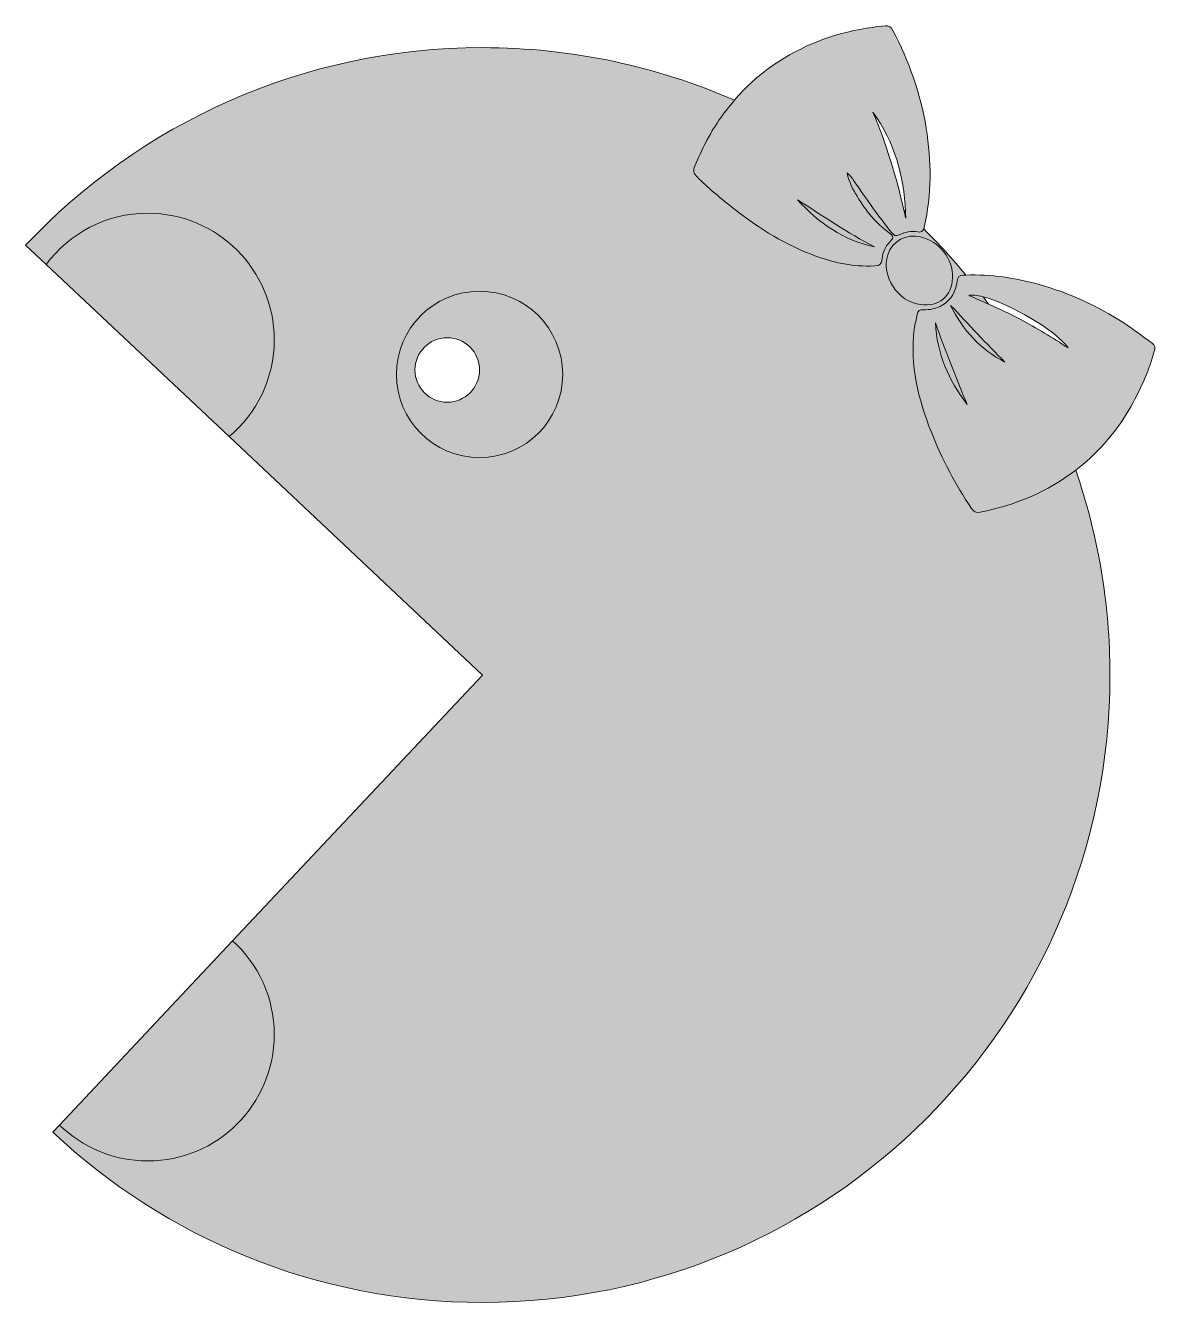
# Model space of a CAD drawing. Header units: inches. Extents: x 16.5 to 83.1, y -87.6 to -12.4.
import ezdxf

# ---------------------------------------------------------------- set-up
doc = ezdxf.new("R2010")
doc.units = ezdxf.units.IN
doc.header["$MEASUREMENT"] = 0
doc.layers.add('Layer 1', color=7, linetype='Continuous')

# ---------------------------------------------------------------- blocks, each defined once
blk = doc.blocks.new('block 2')
at = {"layer": 'Layer 1', "true_color": 0xed1c24}
h = blk.add_hatch(color=240, dxfattribs=at)
h.dxf.hatch_style = 2
edge = h.paths.add_edge_path()
edge.add_spline(control_points=[(55.976, -20.629), (55.859, -20.897), (55.895, -21.087), (56.126, -21.306), (56.74, -21.889), (57.373, -22.448), (58.036, -22.973), (59.507, -24.142), (61.069, -25.158), (62.827, -25.843), (64.031, -26.311), (65.27, -26.599), (66.578, -26.522), (66.873, -26.505), (67.002, -26.417), (67.012, -26.11), (67.024, -25.7), (67.233, -25.351), (67.506, -25.069), (67.706, -24.863), (67.665, -24.761), (67.466, -24.615), (66.663, -24.025), (66.04, -23.269), (65.531, -22.422), (65.29, -22.021), (65.067, -21.601), (64.95, -21.049), (65.175, -21.239), (65.273, -21.409), (65.384, -21.57), (66.089, -22.589), (66.797, -23.606), (67.574, -24.574), (67.706, -24.739), (67.826, -24.78), (68.021, -24.689), (68.365, -24.529), (68.733, -24.46), (69.109, -24.526), (69.307, -24.561), (69.404, -24.498), (69.46, -24.352), (69.472, -24.321), (69.484, -24.291), (69.493, -24.251), (69.925, -22.309), (69.925, -20.359), (69.607, -18.403), (69.278, -16.376), (68.591, -14.471), (67.643, -12.654), (67.536, -12.447), (67.411, -12.367), (67.181, -12.39), (66.688, -12.441), (66.196, -12.5), (65.708, -12.591), (63.738, -12.959), (61.932, -13.725), (60.312, -14.896), (59.562, -15.438), (58.903, -16.074), (58.308, -16.771), (57.985, -17.147), (57.676, -17.537), (57.394, -17.95), (56.819, -18.789), (56.382, -19.7), (55.976, -20.629)], knot_values=[0, 0, 0, 0, 1, 1, 1, 2, 2, 2, 3, 3, 3, 4, 4, 4, 5, 5, 5, 6, 6, 6, 7, 7, 7, 8, 8, 8, 9, 9, 9, 10, 10, 10, 11, 11, 11, 12, 12, 12, 13, 13, 13, 14, 14, 14, 15, 15, 15, 16, 16, 16, 17, 17, 17, 18, 18, 18, 19, 19, 19, 20, 20, 20, 21, 21, 21, 22, 22, 22, 23, 23, 23, 23], degree=3, periodic=1)
edge = h.paths.add_edge_path()
edge.add_spline(control_points=[(68.387, -23.331), (68.391, -23.456), (68.4, -23.58), (68.402, -23.706), (68.368, -23.553), (68.331, -23.4), (68.296, -23.248), (67.839, -21.275), (67.26, -19.339), (66.468, -17.469), (67.732, -19.231), (68.307, -21.204), (68.387, -23.331)], knot_values=[0, 0, 0, 0, 1, 1, 1, 2, 2, 2, 3, 3, 3, 4, 4, 4, 4], degree=3, periodic=1)
edge = h.paths.add_edge_path()
edge.add_spline(control_points=[(66.563, -25.408), (64.729, -25.027), (63.284, -23.989), (62.025, -22.642), (63.53, -23.574), (64.983, -24.589), (66.563, -25.408)], knot_values=[0, 0, 0, 0, 1, 1, 1, 2, 2, 2, 2], degree=3, periodic=1)
at = {"layer": 'Layer 1', "true_color": 0xfff100}
h = blk.add_hatch(color=2, dxfattribs=at)
h.dxf.hatch_style = 2
edge = h.paths.add_edge_path()
edge.add_spline(control_points=[(72.274, -40.811), (71.326, -39.401), (70.534, -37.907), (69.91, -36.328), (69.14, -34.376), (68.634, -32.376), (68.906, -30.251), (68.944, -29.955), (69.026, -29.665), (69.081, -29.371), (69.117, -29.176), (69.215, -29.098), (69.423, -29.107), (69.821, -29.125), (70.204, -29.055), (70.553, -28.845), (71.091, -28.521), (71.361, -28.026), (71.428, -27.424), (71.457, -27.16), (71.559, -27.081), (71.813, -27.069), (71.858, -27.067), (71.902, -27.068), (71.946, -27.067), (71.163, -26.121), (70.332, -25.215), (69.46, -24.352), (69.404, -24.498), (69.307, -24.561), (69.109, -24.526), (68.733, -24.46), (68.365, -24.529), (68.021, -24.689), (67.826, -24.78), (67.706, -24.739), (67.574, -24.574), (66.797, -23.606), (66.089, -22.589), (65.384, -21.57), (65.273, -21.409), (65.175, -21.239), (64.95, -21.049), (65.067, -21.601), (65.29, -22.021), (65.531, -22.422), (66.04, -23.269), (66.663, -24.025), (67.466, -24.615), (67.665, -24.761), (67.706, -24.863), (67.506, -25.069), (67.233, -25.351), (67.024, -25.7), (67.012, -26.11), (67.002, -26.417), (66.873, -26.505), (66.578, -26.522), (65.27, -26.599), (64.031, -26.311), (62.827, -25.843), (61.069, -25.158), (59.507, -24.142), (58.036, -22.973), (57.373, -22.448), (56.74, -21.889), (56.126, -21.306), (55.895, -21.087), (55.859, -20.897), (55.976, -20.629), (56.382, -19.7), (56.819, -18.789), (57.394, -17.95), (57.676, -17.537), (57.985, -17.147), (58.308, -16.771), (53.766, -14.778), (48.749, -13.669), (43.472, -13.669), (32.857, -13.669), (23.289, -18.146), (16.549, -25.312), (16.549, -25.312), (17.76, -26.451), (17.76, -26.451), (19.118, -24.617), (21.29, -23.423), (23.747, -23.423), (27.864, -23.423), (31.2, -26.76), (31.2, -30.876), (31.2, -33.168), (30.164, -35.216), (28.536, -36.584), (28.536, -36.584), (43.472, -50.628), (43.472, -50.628), (43.472, -50.628), (43.472, -50.628), (43.472, -50.628), (43.472, -50.628), (28.75, -66.285), (28.75, -66.285), (30.251, -67.648), (31.2, -69.61), (31.2, -71.798), (31.2, -75.915), (27.864, -79.251), (23.747, -79.251), (21.724, -79.251), (19.891, -78.442), (18.548, -77.134), (18.548, -77.134), (18.155, -77.552), (18.155, -77.552), (24.77, -83.774), (33.674, -87.587), (43.472, -87.587), (63.883, -87.587), (80.431, -71.04), (80.431, -50.628), (80.431, -46.401), (79.719, -42.34), (78.412, -38.557), (76.746, -39.839), (74.85, -40.619), (72.783, -41.037), (72.542, -41.085), (72.409, -41.013), (72.274, -40.811)], knot_values=[0, 0, 0, 0, 1, 1, 1, 2, 2, 2, 3, 3, 3, 4, 4, 4, 5, 5, 5, 6, 6, 6, 7, 7, 7, 8, 8, 8, 9, 9, 9, 10, 10, 10, 11, 11, 11, 12, 12, 12, 13, 13, 13, 14, 14, 14, 15, 15, 15, 16, 16, 16, 17, 17, 17, 18, 18, 18, 19, 19, 19, 20, 20, 20, 21, 21, 21, 22, 22, 22, 23, 23, 23, 24, 24, 24, 25, 25, 25, 26, 26, 26, 27, 27, 27, 28, 28, 28, 29, 29, 29, 30, 30, 30, 31, 31, 31, 32, 32, 32, 33, 33, 33, 34, 34, 34, 35, 35, 35, 36, 36, 36, 37, 37, 37, 38, 38, 38, 39, 39, 39, 40, 40, 40, 41, 41, 41, 42, 42, 42, 43, 43, 43, 43], degree=3, periodic=1)
edge = h.paths.add_edge_path()
edge.add_spline(control_points=[(43.293, -37.82), (40.587, -37.82), (38.394, -35.625), (38.394, -32.92), (38.394, -30.213), (40.587, -28.019), (43.293, -28.019), (45.999, -28.019), (48.193, -30.213), (48.193, -32.92), (48.193, -35.625), (45.999, -37.82), (43.293, -37.82)], knot_values=[0, 0, 0, 0, 1, 1, 1, 2, 2, 2, 3, 3, 3, 4, 4, 4, 4], degree=3, periodic=1)
edge = h.paths.add_edge_path()
edge.add_spline(control_points=[(67.347, -25.865), (67.62, -25.045), (68.418, -24.615), (69.267, -24.82), (69.821, -24.954), (70.272, -25.241), (70.63, -25.684), (70.98, -26.14), (71.192, -26.648), (71.162, -27.231), (71.103, -28.332), (70.371, -28.939), (69.273, -28.808), (67.942, -28.65), (66.932, -27.106), (67.347, -25.865)], knot_values=[0, 0, 0, 0, 1, 1, 1, 2, 2, 2, 3, 3, 3, 4, 4, 4, 5, 5, 5, 5], degree=3, periodic=1)
h = blk.add_hatch(color=2, dxfattribs=at)
h.dxf.hatch_style = 2
edge = h.paths.add_edge_path()
edge.add_spline(control_points=[(66.563, -25.408), (64.983, -24.589), (63.53, -23.574), (62.025, -22.642), (63.284, -23.989), (64.729, -25.027), (66.563, -25.408)], knot_values=[0, 0, 0, 0, 1, 1, 1, 2, 2, 2, 2], degree=3, periodic=1)
h = blk.add_hatch(color=2, dxfattribs=at)
h.dxf.hatch_style = 2
edge = h.paths.add_edge_path()
edge.add_spline(control_points=[(68.402, -23.706), (68.4, -23.58), (68.391, -23.456), (68.387, -23.331), (68.356, -23.303), (68.327, -23.275), (68.296, -23.248), (68.331, -23.4), (68.368, -23.553), (68.402, -23.706)], knot_values=[0, 0, 0, 0, 1, 1, 1, 2, 2, 2, 3, 3, 3, 3], degree=3, periodic=1)
at = {"layer": 'Layer 1', "true_color": 0xed1c24}
h = blk.add_hatch(color=240, dxfattribs=at)
h.dxf.hatch_style = 2
edge = h.paths.add_edge_path()
edge.add_spline(control_points=[(31.2, -30.876), (31.2, -26.76), (27.864, -23.423), (23.747, -23.423), (21.29, -23.423), (19.118, -24.617), (17.76, -26.451), (17.76, -26.451), (28.536, -36.584), (28.536, -36.584), (30.164, -35.216), (31.2, -33.168), (31.2, -30.876)], knot_values=[0, 0, 0, 0, 1, 1, 1, 2, 2, 2, 3, 3, 3, 4, 4, 4, 4], degree=3, periodic=1)
h = blk.add_hatch(color=240, dxfattribs=at)
h.dxf.hatch_style = 2
edge = h.paths.add_edge_path()
edge.add_spline(control_points=[(71.162, -27.231), (71.192, -26.648), (70.98, -26.14), (70.63, -25.684), (70.272, -25.241), (69.821, -24.954), (69.267, -24.82), (68.418, -24.615), (67.62, -25.045), (67.347, -25.865), (66.932, -27.106), (67.942, -28.65), (69.273, -28.808), (70.371, -28.939), (71.103, -28.332), (71.162, -27.231)], knot_values=[0, 0, 0, 0, 1, 1, 1, 2, 2, 2, 3, 3, 3, 4, 4, 4, 5, 5, 5, 5], degree=3, periodic=1)
h = blk.add_hatch(color=240, dxfattribs=at)
h.dxf.hatch_style = 2
edge = h.paths.add_edge_path()
edge.add_spline(control_points=[(82.917, -31.075), (82.358, -30.685), (81.832, -30.255), (81.255, -29.887), (79.693, -28.893), (78.04, -28.113), (76.254, -27.62), (74.843, -27.232), (73.412, -27.017), (71.946, -27.067), (71.902, -27.068), (71.858, -27.067), (71.813, -27.069), (71.559, -27.081), (71.457, -27.16), (71.428, -27.424), (71.361, -28.026), (71.091, -28.521), (70.553, -28.845), (70.204, -29.055), (69.821, -29.125), (69.423, -29.107), (69.215, -29.098), (69.117, -29.176), (69.081, -29.371), (69.026, -29.665), (68.944, -29.955), (68.906, -30.251), (68.634, -32.376), (69.14, -34.376), (69.91, -36.328), (70.534, -37.907), (71.326, -39.401), (72.274, -40.811), (72.409, -41.013), (72.542, -41.085), (72.783, -41.037), (74.85, -40.619), (76.746, -39.839), (78.412, -38.557), (78.555, -38.447), (78.699, -38.34), (78.838, -38.222), (80.044, -37.181), (81.056, -35.981), (81.802, -34.565), (82.308, -33.604), (82.764, -32.623), (83.036, -31.566), (83.086, -31.372), (83.112, -31.212), (82.917, -31.075)], knot_values=[0, 0, 0, 0, 1, 1, 1, 2, 2, 2, 3, 3, 3, 4, 4, 4, 5, 5, 5, 6, 6, 6, 7, 7, 7, 8, 8, 8, 9, 9, 9, 10, 10, 10, 11, 11, 11, 12, 12, 12, 13, 13, 13, 14, 14, 14, 15, 15, 15, 16, 16, 16, 17, 17, 17, 17], degree=3, periodic=1)
edge = h.paths.add_edge_path()
edge.add_spline(control_points=[(70.151, -29.871), (70.701, -31.506), (71.382, -33.089), (72.011, -34.692), (70.944, -33.261), (70.224, -31.693), (70.151, -29.871)], knot_values=[0, 0, 0, 0, 1, 1, 1, 2, 2, 2, 2], degree=3, periodic=1)
edge = h.paths.add_edge_path()
edge.add_spline(control_points=[(71.046, -28.854), (72.104, -29.972), (73.147, -31.106), (74.243, -32.19), (72.789, -31.451), (71.761, -30.303), (71.046, -28.854)], knot_values=[0, 0, 0, 0, 1, 1, 1, 2, 2, 2, 2], degree=3, periodic=1)
edge = h.paths.add_edge_path()
edge.add_spline(control_points=[(75.133, -29.666), (74.529, -29.348), (73.909, -29.058), (73.279, -28.778), (72.893, -28.606), (72.504, -28.438), (72.109, -28.271), (72.296, -28.216), (72.593, -28.247), (72.956, -28.343), (74.509, -28.751), (77.282, -30.336), (77.975, -31.358), (77.042, -30.764), (76.108, -30.179), (75.133, -29.666)], knot_values=[0, 0, 0, 0, 1, 1, 1, 2, 2, 2, 3, 3, 3, 4, 4, 4, 5, 5, 5, 5], degree=3, periodic=1)
at = {"layer": 'Layer 1', "true_color": 0xffffff}
h = blk.add_hatch(color=7, dxfattribs=at)
h.dxf.hatch_style = 2
edge = h.paths.add_edge_path()
edge.add_spline(control_points=[(43.293, -28.019), (40.587, -28.019), (38.394, -30.213), (38.394, -32.92), (38.394, -35.625), (40.587, -37.82), (43.293, -37.82), (45.999, -37.82), (48.193, -35.625), (48.193, -32.92), (48.193, -30.213), (45.999, -28.019), (43.293, -28.019)], knot_values=[0, 0, 0, 0, 1, 1, 1, 2, 2, 2, 3, 3, 3, 4, 4, 4, 4], degree=3, periodic=1)
edge = h.paths.add_edge_path()
edge.add_spline(control_points=[(41.392, -34.556), (40.342, -34.556), (39.491, -33.705), (39.491, -32.655), (39.491, -31.605), (40.342, -30.754), (41.392, -30.754), (42.442, -30.754), (43.293, -31.605), (43.293, -32.655), (43.293, -33.705), (42.442, -34.556), (41.392, -34.556)], knot_values=[0, 0, 0, 0, 1, 1, 1, 2, 2, 2, 3, 3, 3, 4, 4, 4, 4], degree=3, periodic=1)
at = {"layer": 'Layer 1', "true_color": 0xfff100}
h = blk.add_hatch(color=2, dxfattribs=at)
h.dxf.hatch_style = 2
edge = h.paths.add_edge_path()
edge.add_spline(control_points=[(72.109, -28.271), (72.504, -28.438), (72.893, -28.606), (73.279, -28.778), (73.172, -28.632), (73.065, -28.487), (72.956, -28.343), (72.593, -28.247), (72.296, -28.216), (72.109, -28.271)], knot_values=[0, 0, 0, 0, 1, 1, 1, 2, 2, 2, 3, 3, 3, 3], degree=3, periodic=1)
h = blk.add_hatch(color=2, dxfattribs=at)
h.dxf.hatch_style = 2
edge = h.paths.add_edge_path()
edge.add_spline(control_points=[(74.243, -32.19), (73.147, -31.106), (72.104, -29.972), (71.046, -28.854), (71.761, -30.303), (72.789, -31.451), (74.243, -32.19)], knot_values=[0, 0, 0, 0, 1, 1, 1, 2, 2, 2, 2], degree=3, periodic=1)
h = blk.add_hatch(color=2, dxfattribs=at)
h.dxf.hatch_style = 2
edge = h.paths.add_edge_path()
edge.add_spline(control_points=[(72.011, -34.692), (71.382, -33.089), (70.701, -31.506), (70.151, -29.871), (70.224, -31.693), (70.944, -33.261), (72.011, -34.692)], knot_values=[0, 0, 0, 0, 1, 1, 1, 2, 2, 2, 2], degree=3, periodic=1)
at = {"layer": 'Layer 1', "true_color": 0xed1c24}
h = blk.add_hatch(color=240, dxfattribs=at)
h.dxf.hatch_style = 2
edge = h.paths.add_edge_path()
edge.add_spline(control_points=[(31.2, -71.798), (31.2, -69.61), (30.251, -67.648), (28.75, -66.285), (28.75, -66.285), (18.548, -77.134), (18.548, -77.134), (19.891, -78.442), (21.724, -79.251), (23.747, -79.251), (27.864, -79.251), (31.2, -75.915), (31.2, -71.798)], knot_values=[0, 0, 0, 0, 1, 1, 1, 2, 2, 2, 3, 3, 3, 4, 4, 4, 4], degree=3, periodic=1)
at = {"layer": 'Layer 1', "lineweight": 0}
for points, knots in [([(55.976, -20.629), (55.859, -20.897), (55.895, -21.087), (56.126, -21.306), (56.74, -21.889), (57.373, -22.448), (58.036, -22.973), (59.507, -24.142), (61.069, -25.158), (62.827, -25.843), (64.031, -26.311), (65.27, -26.599), (66.578, -26.522), (66.873, -26.505), (67.002, -26.417), (67.012, -26.11), (67.024, -25.7), (67.233, -25.351), (67.506, -25.069), (67.706, -24.863), (67.665, -24.761), (67.466, -24.615), (66.663, -24.025), (66.04, -23.269), (65.531, -22.422), (65.29, -22.021), (65.067, -21.601), (64.95, -21.049), (65.175, -21.239), (65.273, -21.409), (65.384, -21.57), (66.089, -22.589), (66.797, -23.606), (67.574, -24.574), (67.706, -24.739), (67.826, -24.78), (68.021, -24.689), (68.365, -24.529), (68.733, -24.46), (69.109, -24.526), (69.307, -24.561), (69.404, -24.498), (69.46, -24.352), (69.472, -24.321), (69.484, -24.291), (69.493, -24.251), (69.925, -22.309), (69.925, -20.359), (69.607, -18.403), (69.278, -16.376), (68.591, -14.471), (67.643, -12.654), (67.536, -12.447), (67.411, -12.367), (67.181, -12.39), (66.688, -12.441), (66.196, -12.5), (65.708, -12.591), (63.738, -12.959), (61.932, -13.725), (60.312, -14.896), (59.562, -15.438), (58.903, -16.074), (58.308, -16.771), (57.985, -17.147), (57.676, -17.537), (57.394, -17.95), (56.819, -18.789), (56.382, -19.7), (55.976, -20.629)], [0, 0, 0, 0, 1, 1, 1, 2, 2, 2, 3, 3, 3, 4, 4, 4, 5, 5, 5, 6, 6, 6, 7, 7, 7, 8, 8, 8, 9, 9, 9, 10, 10, 10, 11, 11, 11, 12, 12, 12, 13, 13, 13, 14, 14, 14, 15, 15, 15, 16, 16, 16, 17, 17, 17, 18, 18, 18, 19, 19, 19, 20, 20, 20, 21, 21, 21, 22, 22, 22, 23, 23, 23, 23]), ([(72.274, -40.811), (71.326, -39.401), (70.534, -37.907), (69.91, -36.328), (69.14, -34.376), (68.634, -32.376), (68.906, -30.251), (68.944, -29.955), (69.026, -29.665), (69.081, -29.371), (69.117, -29.176), (69.215, -29.098), (69.423, -29.107), (69.821, -29.125), (70.204, -29.055), (70.553, -28.845), (71.091, -28.521), (71.361, -28.026), (71.428, -27.424), (71.457, -27.16), (71.559, -27.081), (71.813, -27.069), (71.858, -27.067), (71.902, -27.068), (71.946, -27.067), (71.163, -26.121), (70.332, -25.215), (69.46, -24.352), (69.404, -24.498), (69.307, -24.561), (69.109, -24.526), (68.733, -24.46), (68.365, -24.529), (68.021, -24.689), (67.826, -24.78), (67.706, -24.739), (67.574, -24.574), (66.797, -23.606), (66.089, -22.589), (65.384, -21.57), (65.273, -21.409), (65.175, -21.239), (64.95, -21.049), (65.067, -21.601), (65.29, -22.021), (65.531, -22.422), (66.04, -23.269), (66.663, -24.025), (67.466, -24.615), (67.665, -24.761), (67.706, -24.863), (67.506, -25.069), (67.233, -25.351), (67.024, -25.7), (67.012, -26.11), (67.002, -26.417), (66.873, -26.505), (66.578, -26.522), (65.27, -26.599), (64.031, -26.311), (62.827, -25.843), (61.069, -25.158), (59.507, -24.142), (58.036, -22.973), (57.373, -22.448), (56.74, -21.889), (56.126, -21.306), (55.895, -21.087), (55.859, -20.897), (55.976, -20.629), (56.382, -19.7), (56.819, -18.789), (57.394, -17.95), (57.676, -17.537), (57.985, -17.147), (58.308, -16.771), (53.766, -14.778), (48.749, -13.669), (43.472, -13.669), (32.857, -13.669), (23.289, -18.146), (16.549, -25.312), (16.549, -25.312), (17.76, -26.451), (17.76, -26.451), (19.118, -24.617), (21.29, -23.423), (23.747, -23.423), (27.864, -23.423), (31.2, -26.76), (31.2, -30.876), (31.2, -33.168), (30.164, -35.216), (28.536, -36.584), (28.536, -36.584), (43.472, -50.628), (43.472, -50.628), (43.472, -50.628), (43.472, -50.628), (43.472, -50.628), (43.472, -50.628), (28.75, -66.285), (28.75, -66.285), (30.251, -67.648), (31.2, -69.61), (31.2, -71.798), (31.2, -75.915), (27.864, -79.251), (23.747, -79.251), (21.724, -79.251), (19.891, -78.442), (18.548, -77.134), (18.548, -77.134), (18.155, -77.552), (18.155, -77.552), (24.77, -83.774), (33.674, -87.587), (43.472, -87.587), (63.883, -87.587), (80.431, -71.04), (80.431, -50.628), (80.431, -46.401), (79.719, -42.34), (78.412, -38.557), (76.746, -39.839), (74.85, -40.619), (72.783, -41.037), (72.542, -41.085), (72.409, -41.013), (72.274, -40.811)], [0, 0, 0, 0, 1, 1, 1, 2, 2, 2, 3, 3, 3, 4, 4, 4, 5, 5, 5, 6, 6, 6, 7, 7, 7, 8, 8, 8, 9, 9, 9, 10, 10, 10, 11, 11, 11, 12, 12, 12, 13, 13, 13, 14, 14, 14, 15, 15, 15, 16, 16, 16, 17, 17, 17, 18, 18, 18, 19, 19, 19, 20, 20, 20, 21, 21, 21, 22, 22, 22, 23, 23, 23, 24, 24, 24, 25, 25, 25, 26, 26, 26, 27, 27, 27, 28, 28, 28, 29, 29, 29, 30, 30, 30, 31, 31, 31, 32, 32, 32, 33, 33, 33, 34, 34, 34, 35, 35, 35, 36, 36, 36, 37, 37, 37, 38, 38, 38, 39, 39, 39, 40, 40, 40, 41, 41, 41, 42, 42, 42, 43, 43, 43, 43]), ([(68.387, -23.331), (68.307, -21.204), (67.732, -19.231), (66.468, -17.469), (67.26, -19.339), (67.839, -21.275), (68.296, -23.248), (68.327, -23.275), (68.356, -23.303), (68.387, -23.331)], [0, 0, 0, 0, 1, 1, 1, 2, 2, 2, 3, 3, 3, 3]), ([(68.387, -23.331), (68.391, -23.456), (68.4, -23.58), (68.402, -23.706), (68.368, -23.553), (68.331, -23.4), (68.296, -23.248), (67.839, -21.275), (67.26, -19.339), (66.468, -17.469), (67.732, -19.231), (68.307, -21.204), (68.387, -23.331)], [0, 0, 0, 0, 1, 1, 1, 2, 2, 2, 3, 3, 3, 4, 4, 4, 4]), ([(66.563, -25.408), (64.983, -24.589), (63.53, -23.574), (62.025, -22.642), (63.284, -23.989), (64.729, -25.027), (66.563, -25.408)], [0, 0, 0, 0, 1, 1, 1, 2, 2, 2, 2]), ([(66.563, -25.408), (64.729, -25.027), (63.284, -23.989), (62.025, -22.642), (63.53, -23.574), (64.983, -24.589), (66.563, -25.408)], [0, 0, 0, 0, 1, 1, 1, 2, 2, 2, 2]), ([(68.402, -23.706), (68.4, -23.58), (68.391, -23.456), (68.387, -23.331), (68.356, -23.303), (68.327, -23.275), (68.296, -23.248), (68.331, -23.4), (68.368, -23.553), (68.402, -23.706)], [0, 0, 0, 0, 1, 1, 1, 2, 2, 2, 3, 3, 3, 3]), ([(31.2, -30.876), (31.2, -26.76), (27.864, -23.423), (23.747, -23.423), (21.29, -23.423), (19.118, -24.617), (17.76, -26.451), (17.76, -26.451), (28.536, -36.584), (28.536, -36.584), (30.164, -35.216), (31.2, -33.168), (31.2, -30.876)], [0, 0, 0, 0, 1, 1, 1, 2, 2, 2, 3, 3, 3, 4, 4, 4, 4]), ([(67.347, -25.865), (67.62, -25.045), (68.418, -24.615), (69.267, -24.82), (69.821, -24.954), (70.272, -25.241), (70.63, -25.684), (70.98, -26.14), (71.192, -26.648), (71.162, -27.231), (71.103, -28.332), (70.371, -28.939), (69.273, -28.808), (67.942, -28.65), (66.932, -27.106), (67.347, -25.865)], [0, 0, 0, 0, 1, 1, 1, 2, 2, 2, 3, 3, 3, 4, 4, 4, 5, 5, 5, 5]), ([(71.162, -27.231), (71.192, -26.648), (70.98, -26.14), (70.63, -25.684), (70.272, -25.241), (69.821, -24.954), (69.267, -24.82), (68.418, -24.615), (67.62, -25.045), (67.347, -25.865), (66.932, -27.106), (67.942, -28.65), (69.273, -28.808), (70.371, -28.939), (71.103, -28.332), (71.162, -27.231)], [0, 0, 0, 0, 1, 1, 1, 2, 2, 2, 3, 3, 3, 4, 4, 4, 5, 5, 5, 5]), ([(82.917, -31.075), (82.358, -30.685), (81.832, -30.255), (81.255, -29.887), (79.693, -28.893), (78.04, -28.113), (76.254, -27.62), (74.843, -27.232), (73.412, -27.017), (71.946, -27.067), (71.902, -27.068), (71.858, -27.067), (71.813, -27.069), (71.559, -27.081), (71.457, -27.16), (71.428, -27.424), (71.361, -28.026), (71.091, -28.521), (70.553, -28.845), (70.204, -29.055), (69.821, -29.125), (69.423, -29.107), (69.215, -29.098), (69.117, -29.176), (69.081, -29.371), (69.026, -29.665), (68.944, -29.955), (68.906, -30.251), (68.634, -32.376), (69.14, -34.376), (69.91, -36.328), (70.534, -37.907), (71.326, -39.401), (72.274, -40.811), (72.409, -41.013), (72.542, -41.085), (72.783, -41.037), (74.85, -40.619), (76.746, -39.839), (78.412, -38.557), (78.555, -38.447), (78.699, -38.34), (78.838, -38.222), (80.044, -37.181), (81.056, -35.981), (81.802, -34.565), (82.308, -33.604), (82.764, -32.623), (83.036, -31.566), (83.086, -31.372), (83.112, -31.212), (82.917, -31.075)], [0, 0, 0, 0, 1, 1, 1, 2, 2, 2, 3, 3, 3, 4, 4, 4, 5, 5, 5, 6, 6, 6, 7, 7, 7, 8, 8, 8, 9, 9, 9, 10, 10, 10, 11, 11, 11, 12, 12, 12, 13, 13, 13, 14, 14, 14, 15, 15, 15, 16, 16, 16, 17, 17, 17, 17]), ([(43.293, -37.82), (40.587, -37.82), (38.394, -35.625), (38.394, -32.92), (38.394, -30.213), (40.587, -28.019), (43.293, -28.019), (45.999, -28.019), (48.193, -30.213), (48.193, -32.92), (48.193, -35.625), (45.999, -37.82), (43.293, -37.82)], [0, 0, 0, 0, 1, 1, 1, 2, 2, 2, 3, 3, 3, 4, 4, 4, 4]), ([(43.293, -28.019), (40.587, -28.019), (38.394, -30.213), (38.394, -32.92), (38.394, -35.625), (40.587, -37.82), (43.293, -37.82), (45.999, -37.82), (48.193, -35.625), (48.193, -32.92), (48.193, -30.213), (45.999, -28.019), (43.293, -28.019)], [0, 0, 0, 0, 1, 1, 1, 2, 2, 2, 3, 3, 3, 4, 4, 4, 4]), ([(72.109, -28.271), (72.504, -28.438), (72.893, -28.606), (73.279, -28.778), (73.172, -28.632), (73.065, -28.487), (72.956, -28.343), (72.593, -28.247), (72.296, -28.216), (72.109, -28.271)], [0, 0, 0, 0, 1, 1, 1, 2, 2, 2, 3, 3, 3, 3]), ([(75.133, -29.666), (74.529, -29.348), (73.909, -29.058), (73.279, -28.778), (72.893, -28.606), (72.504, -28.438), (72.109, -28.271), (72.296, -28.216), (72.593, -28.247), (72.956, -28.343), (74.509, -28.751), (77.282, -30.336), (77.975, -31.358), (77.042, -30.764), (76.108, -30.179), (75.133, -29.666)], [0, 0, 0, 0, 1, 1, 1, 2, 2, 2, 3, 3, 3, 4, 4, 4, 5, 5, 5, 5]), ([(72.956, -28.343), (73.065, -28.487), (73.172, -28.632), (73.279, -28.778), (73.909, -29.058), (74.529, -29.348), (75.133, -29.666), (76.108, -30.179), (77.042, -30.764), (77.975, -31.358), (77.282, -30.336), (74.509, -28.751), (72.956, -28.343)], [0, 0, 0, 0, 1, 1, 1, 2, 2, 2, 3, 3, 3, 4, 4, 4, 4]), ([(74.243, -32.19), (73.147, -31.106), (72.104, -29.972), (71.046, -28.854), (71.761, -30.303), (72.789, -31.451), (74.243, -32.19)], [0, 0, 0, 0, 1, 1, 1, 2, 2, 2, 2]), ([(71.046, -28.854), (72.104, -29.972), (73.147, -31.106), (74.243, -32.19), (72.789, -31.451), (71.761, -30.303), (71.046, -28.854)], [0, 0, 0, 0, 1, 1, 1, 2, 2, 2, 2]), ([(72.011, -34.692), (71.382, -33.089), (70.701, -31.506), (70.151, -29.871), (70.224, -31.693), (70.944, -33.261), (72.011, -34.692)], [0, 0, 0, 0, 1, 1, 1, 2, 2, 2, 2]), ([(70.151, -29.871), (70.701, -31.506), (71.382, -33.089), (72.011, -34.692), (70.944, -33.261), (70.224, -31.693), (70.151, -29.871)], [0, 0, 0, 0, 1, 1, 1, 2, 2, 2, 2]), ([(41.392, -34.556), (40.342, -34.556), (39.491, -33.705), (39.491, -32.655), (39.491, -31.605), (40.342, -30.754), (41.392, -30.754), (42.442, -30.754), (43.293, -31.605), (43.293, -32.655), (43.293, -33.705), (42.442, -34.556), (41.392, -34.556)], [0, 0, 0, 0, 1, 1, 1, 2, 2, 2, 3, 3, 3, 4, 4, 4, 4]), ([(41.392, -30.754), (40.342, -30.754), (39.491, -31.605), (39.491, -32.655), (39.491, -33.705), (40.342, -34.556), (41.392, -34.556), (42.442, -34.556), (43.293, -33.705), (43.293, -32.655), (43.293, -31.605), (42.442, -30.754), (41.392, -30.754)], [0, 0, 0, 0, 1, 1, 1, 2, 2, 2, 3, 3, 3, 4, 4, 4, 4]), ([(31.2, -71.798), (31.2, -69.61), (30.251, -67.648), (28.75, -66.285), (28.75, -66.285), (18.548, -77.134), (18.548, -77.134), (19.891, -78.442), (21.724, -79.251), (23.747, -79.251), (27.864, -79.251), (31.2, -75.915), (31.2, -71.798)], [0, 0, 0, 0, 1, 1, 1, 2, 2, 2, 3, 3, 3, 4, 4, 4, 4])]:
    blk.add_open_spline(points, degree=3, knots=knots, dxfattribs=at)

msp = doc.modelspace()

# ---------------------------------------------------------------- block references
at = {"layer": 'Layer 1'}
msp.add_blockref('block 2', (0, 0), dxfattribs=at)

doc.saveas('drawing.dxf')
